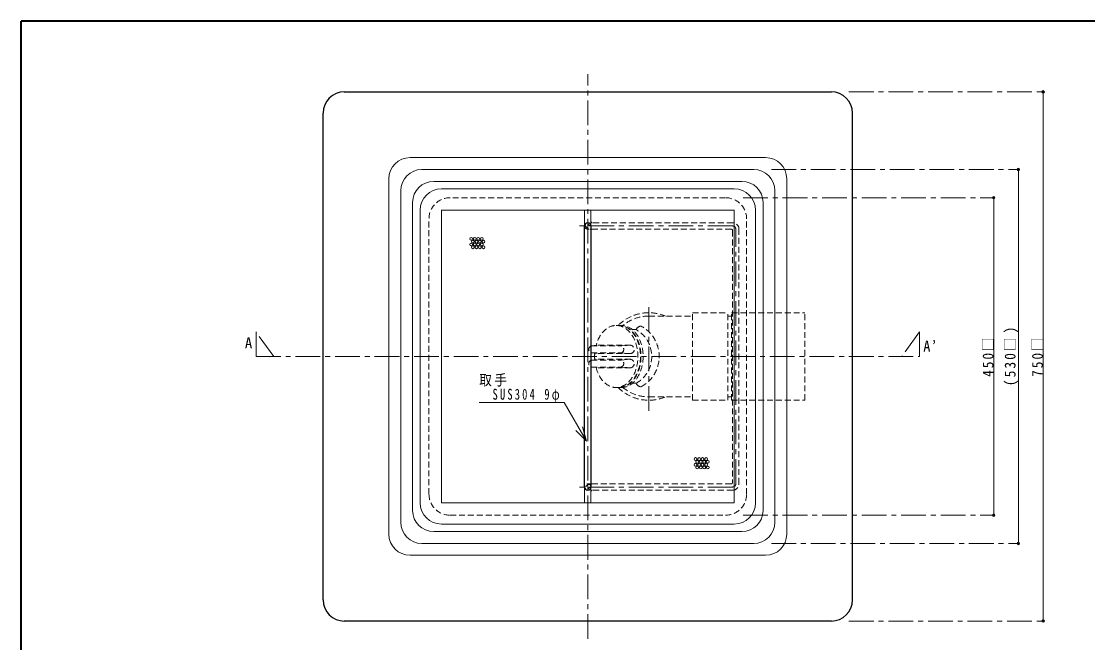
# Model space of a CAD drawing. Units: millimetres, scale not verified. Extents: x -1486 to 1349, y -951 to 1016.
# Drawn here: x -1486 to 25, y 136 to 1016 of the extents above; entities that cross this region are included whole.
import ezdxf
from ezdxf.enums import TextEntityAlignment as Align

# ---------------------------------------------------------------- set-up
doc = ezdxf.new("R2010")
doc.units = ezdxf.units.MM
doc.header["$LTSCALE"] = 7
doc.header["$PDMODE"] = 32
doc.header["$PDSIZE"] = 3.5
doc.linetypes.add('CHAIN1', pattern=[8, 5, -1, 1, -1])
doc.linetypes.add('DASHED1', pattern=[1.8, 1.2, -0.6])
doc.layers.add('0-0', color=7, linetype='Continuous', lineweight=18)
doc.styles.add('ＭＳ ゴシック', font='')
doc.styles.get('ＭＳ ゴシック').set_extended_font_data('MS Gothic')

msp = doc.modelspace()

# ---------------------------------------------------------------- linework, layer by layer
at = {"layer": '0-0', "color": 1, "lineweight": 40}
for p in [(-1485.961, -950.661), (1349.039, 1016.339)]:
    msp.add_line(p, (-1485.961, 1016.339), dxfattribs=at)
at = {"layer": '0-0', "color": 4, "linetype": 'CHAIN1', "lineweight": 9}
for p, q in [((-683.461, 141.339), (-683.461, 941.339)), ((-313.461, 916.339), (-38.461, 916.339)), ((-423.461, 806.339), (-73.461, 806.339)), ((-463.461, 766.339), (-108.461, 766.339)), ((-478.334, 726.339), (-697.961, 726.339)), ((-473.834, 360.839), (-473.834, 721.839)), ((-596.964, 464.339), (-596.964, 618.339)), ((-1153.461, 541.339), (-1153.461, 576.339)), ((-1128.461, 541.339), (-1153.461, 576.339)), ((-213.461, 576.339), (-238.461, 541.339)), ((-213.461, 541.339), (-213.461, 576.339)), ((-1153.461, 541.339), (-213.461, 541.339)), ((-478.334, 356.339), (-697.961, 356.339)), ((-463.461, 316.339), (-108.461, 316.339)), ((-423.461, 276.339), (-73.461, 276.339)), ((-313.461, 166.339), (-38.461, 166.339))]:
    msp.add_line(p, q, dxfattribs=at)
at = {"layer": '0-0', "color": 5, "lineweight": 25}
for p, q in [((-1028.461, 916.339), (-338.461, 916.339)), ((-1058.461, 196.339), (-1058.461, 886.339)), ((-308.461, 196.339), (-308.461, 886.339)), ((-687.961, 356.339), (-687.961, 726.339)), ((-678.961, 726.339), (-678.961, 356.339)), ((-338.461, 166.339), (-1028.461, 166.339))]:
    msp.add_line(p, q, dxfattribs=at)
at = {"layer": '0-0', "color": 4, "lineweight": 9}
for p, q in [((-38.461, 916.339), (-38.461, 166.339)), ((-935.249, 823.128), (-431.672, 823.128)), ((-73.461, 806.339), (-73.461, 276.339)), ((-965.249, 289.551), (-965.249, 793.128)), ((-901.672, 789.551), (-465.249, 789.551)), ((-401.672, 289.551), (-401.672, 793.128)), ((-931.672, 323.128), (-931.672, 759.551)), ((-435.249, 323.128), (-435.249, 759.551)), ((-108.461, 766.339), (-108.461, 316.339)), ((-465.249, 293.128), (-901.672, 293.128)), ((-431.672, 259.551), (-935.249, 259.551))]:
    msp.add_line(p, q, dxfattribs=at)
at = {"layer": '0-0'}
for p, q in [((-448.461, 806.339), (-918.461, 806.339)), ((-948.461, 306.339), (-948.461, 776.339)), ((-890.961, 778.839), (-475.961, 778.839)), ((-418.461, 306.339), (-418.461, 776.339)), ((-920.961, 748.839), (-920.961, 333.839)), ((-890.961, 748.839), (-890.961, 333.839)), ((-890.961, 748.839), (-475.961, 748.839)), ((-687.961, 726.339), (-687.961, 748.839)), ((-678.961, 748.839), (-678.961, 726.339)), ((-475.961, 333.839), (-475.961, 748.839)), ((-445.961, 333.839), (-445.961, 748.839)), ((-716.886, 475.928), (-837.255, 475.928)), ((-685.436, 421.455), (-716.886, 475.928)), ((-685.436, 421.455), (-690.872, 441.74)), ((-685.436, 421.455), (-700.286, 436.305)), ((-687.961, 356.339), (-687.961, 333.839)), ((-678.961, 333.839), (-678.961, 356.339)), ((-890.961, 333.839), (-475.961, 333.839)), ((-890.961, 303.839), (-475.961, 303.839)), ((-918.461, 276.339), (-448.461, 276.339))]:
    msp.add_line(p, q, dxfattribs=at)
at = {"layer": '0-0', "linetype": 'DASHED1'}
for p, q in [((-488.461, 766.339), (-878.461, 766.339)), ((-908.461, 346.339), (-908.461, 736.339)), ((-458.461, 346.339), (-458.461, 736.339)), ((-878.461, 316.339), (-488.461, 316.339))]:
    msp.add_line(p, q, dxfattribs=at)
at = {"layer": '0-0', "color": 4, "linetype": 'DASHED1', "lineweight": 9}
for p, q in [((-478.334, 730.839), (-676.961, 730.839)), ((-480.334, 721.839), (-678.961, 721.839)), ((-478.334, 719.839), (-478.334, 362.839)), ((-469.334, 360.839), (-469.334, 721.839)), ((-596.964, 598.614), (-534.964, 598.614)), ((-534.964, 603.339), (-484.964, 603.339)), ((-534.964, 479.339), (-534.964, 603.339)), ((-484.964, 598.614), (-479.964, 598.614)), ((-479.964, 479.339), (-479.964, 603.339)), ((-479.964, 603.339), (-375.964, 603.339)), ((-643.147, 585.339), (-639.514, 585.339)), ((-638.807, 585.339), (-635.766, 585.339)), ((-615.006, 579.339), (-620.309, 579.339)), ((-678.502, 556.339), (-668.602, 557.339)), ((-678.502, 556.339), (-636.076, 556.339)), ((-678.502, 546.339), (-668.602, 545.339)), ((-678.502, 546.339), (-636.076, 546.339)), ((-668.602, 557.339), (-623.691, 557.339)), ((-668.602, 545.339), (-623.691, 545.339)), ((-636.076, 556.339), (-623.691, 557.339)), ((-636.076, 546.339), (-623.691, 545.339)), ((-678.502, 536.339), (-668.602, 537.339)), ((-678.502, 536.339), (-636.076, 536.339)), ((-668.602, 537.339), (-623.691, 537.339)), ((-636.076, 536.339), (-623.691, 537.339)), ((-678.502, 526.339), (-668.602, 525.339)), ((-678.502, 526.339), (-636.076, 526.339)), ((-668.602, 525.339), (-623.691, 525.339)), ((-636.076, 526.339), (-623.691, 525.339)), ((-615.006, 503.339), (-620.309, 503.339)), ((-643.147, 497.339), (-639.514, 497.339)), ((-638.807, 497.339), (-635.766, 497.339)), ((-596.964, 484.064), (-534.964, 484.064)), ((-484.964, 484.064), (-479.964, 484.064)), ((-480.334, 360.839), (-678.961, 360.839)), ((-478.334, 351.839), (-676.961, 351.839))]:
    msp.add_line(p, q, dxfattribs=at)
for points in [[(-534.964, 479.339), (-484.964, 479.339), (-484.964, 603.339)], [(-479.964, 479.339), (-375.964, 479.339), (-375.964, 603.339)]]:
    msp.add_lwpolyline(points, dxfattribs=at)
at = {"layer": '0-0', "color": 4, "lineweight": 9}
for centre in [(-848.695, 708.052), (-843.695, 708.052), (-838.695, 708.052), (-833.695, 708.052), (-848.695, 700.052), (-846.195, 704.052), (-846.195, 696.052), (-843.695, 700.052), (-841.195, 704.052), (-841.195, 696.052), (-838.695, 700.052), (-836.195, 704.052), (-836.195, 696.052), (-833.695, 700.052), (-831.195, 704.052), (-831.195, 696.052), (-530.937, 395.939), (-528.437, 391.939), (-525.937, 395.939), (-523.437, 391.939), (-520.937, 395.939), (-518.437, 391.939), (-515.937, 395.939), (-513.437, 391.939), (-530.937, 387.939), (-528.437, 383.939), (-525.937, 387.939), (-523.437, 383.939), (-520.937, 387.939), (-518.437, 383.939), (-515.937, 387.939), (-513.437, 383.939)]:
    msp.add_circle(centre, 2, dxfattribs=at)
at = {"layer": '0-0', "color": 5, "lineweight": 25}
for centre, radius, start, end in [((-1028.461, 886.339), 30, 90, 180), ((-338.461, 886.339), 30, 0, 90), ((-683.461, 726.339), 4.5, 0, 180), ((-683.461, 356.339), 4.5, 180, 0), ((-1028.461, 196.339), 30, 180, 270), ((-338.461, 196.339), 30, 270, 0)]:
    msp.add_arc(centre, radius, start, end, dxfattribs=at)
at = {"layer": '0-0', "color": 4, "lineweight": 9}
for centre, start, end in [((-935.249, 793.128), 90, 180), ((-431.672, 793.128), 0, 90), ((-901.672, 759.551), 90, 180), ((-465.249, 759.551), 0, 90), ((-901.672, 323.128), 180, 270), ((-465.249, 323.128), 270, 0), ((-935.249, 289.551), 180, 270), ((-431.672, 289.551), 270, 0)]:
    msp.add_arc(centre, 30, start, end, dxfattribs=at)
at = {"layer": '0-0'}
for centre, start, end in [((-918.461, 776.339), 90, 180), ((-448.461, 776.339), 0, 90), ((-890.961, 748.839), 90, 180), ((-475.961, 748.839), 0, 90), ((-890.961, 333.839), 180, 270), ((-475.961, 333.839), 270, 0), ((-918.461, 306.339), 180, 270), ((-448.461, 306.339), 270, 0)]:
    msp.add_arc(centre, 30, start, end, dxfattribs=at)
at = {"layer": '0-0', "linetype": 'DASHED1'}
for centre, radius, start, end in [((-878.461, 736.339), 30, 90, 180), ((-488.461, 736.339), 30, 0, 90), ((-683.461, 726.339), 4.5, 180, 0), ((-683.461, 356.339), 4.5, 0, 180), ((-878.461, 346.339), 30, 180, 270), ((-488.461, 346.339), 30, 270, 0)]:
    msp.add_arc(centre, radius, start, end, dxfattribs=at)
at = {"layer": '0-0', "color": 4, "linetype": 'DASHED1', "lineweight": 9}
for centre, radius, start, end in [((-678.961, 730.839), 9, 180, 270), ((-676.961, 732.839), 2, 180, 270), ((-478.334, 721.839), 9, 0, 90), ((-480.334, 719.839), 2, 0, 90), ((-596.964, 541.339), 62, 67.48665, 134.79132), ((-596.964, 541.339), 57.275, 90, 129.95471), ((-607.468, 576.179), 8.174, 93.27634, 157.25244), ((-636.581, 541.339), 43.697, 299.58578, 60.41422), ((-631.068, 541.339), 48.828, 298.27906, 61.72094), ((-676.734, 551.339), 5.303, 109.47122, 250.52878), ((-637.843, 551.339), 5.303, 289.47122, 70.52878), ((-623.691, 551.339), 6, 270, 90), ((-676.734, 531.339), 5.303, 109.47122, 250.52878), ((-637.843, 531.339), 5.303, 289.47122, 70.52878), ((-623.691, 531.339), 6, 270, 90), ((-607.468, 506.5), 8.174, 202.74756, 266.72366), ((-596.964, 541.339), 62, 225.20868, 292.51335), ((-596.964, 541.339), 57.275, 230.04529, 270), ((-480.334, 362.839), 2, 270, 0), ((-678.961, 351.839), 9, 90, 180), ((-676.961, 349.839), 2, 90, 180), ((-478.334, 360.839), 9, 270, 0)]:
    msp.add_arc(centre, radius, start, end, dxfattribs=at)
at = {"layer": '0-0', "color": 4, "linetype": 'CHAIN1', "lineweight": 9}
for centre, start, end in [((-678.961, 730.839), 180, 270), ((-478.334, 721.839), 0, 90), ((-678.961, 351.839), 90, 180), ((-478.334, 360.839), 270, 0)]:
    msp.add_arc(centre, 4.5, start, end, dxfattribs=at)
at = {"layer": '0-0', "color": 4, "linetype": 'DASHED1', "lineweight": 9}
for centre, start_param, end_param in [((-643.147, 541.339), 1.93510557, 7.48967239), ((-639.514, 541.339), 3.14159265, 6.28318531), ((-638.807, 541.339), 3.14159265, 6.28318531), ((-635.766, 541.339), 3.14159265, 6.28318531), ((-643.147, 541.339), 1.4681253, 1.67346735)]:
    msp.add_ellipse(centre, major_axis=(0, 44), ratio=0.696864, start_param=start_param, end_param=end_param, dxfattribs=at)
at = {"layer": '0-0', "color": 4}
for p in [(-38.461, 916.339), (-73.461, 806.339), (-108.461, 766.339), (-108.461, 316.339), (-73.461, 276.339), (-38.461, 166.339)]:
    msp.add_point(p, dxfattribs=at)

# ---------------------------------------------------------------- texts
at = {"layer": '0-0', "style": 'ＭＳ ゴシック'}
msp.add_text('A', height=15.4, dxfattribs=at).set_placement((-1169.294, 548.339), align=Align.BOTTOM_LEFT)
at = {"layer": '0-0', "char_height": 15.4, "attachment_point": 7, "rotation": 90, "style": 'ＭＳ ゴシック'}
for s, insert in [('\\T1.32;\\W0.9;(530□)', (-73.461, 499.339)), ('\\T1.3;\\W0.9;450□', (-108.461, 512.464)), ('\\T1.3;\\W0.9;750□', (-38.461, 512.464))]:
    msp.add_mtext(s, dxfattribs=dict(at, insert=insert))
at = {"layer": '0-0', "char_height": 15.4, "attachment_point": 7, "style": 'ＭＳ ゴシック'}
for s, insert in [('\\T1.24;\\W0.95;A’', (-208.128, 548.339)), ('\\T1.2;\\W0.85;取手', (-837.255, 498.636)), ('\\T1.43;\\W0.7;SUS304\\~9φ', (-818.386, 475.928))]:
    msp.add_mtext(s, dxfattribs=dict(at, insert=insert))

doc.saveas('drawing.dxf')
